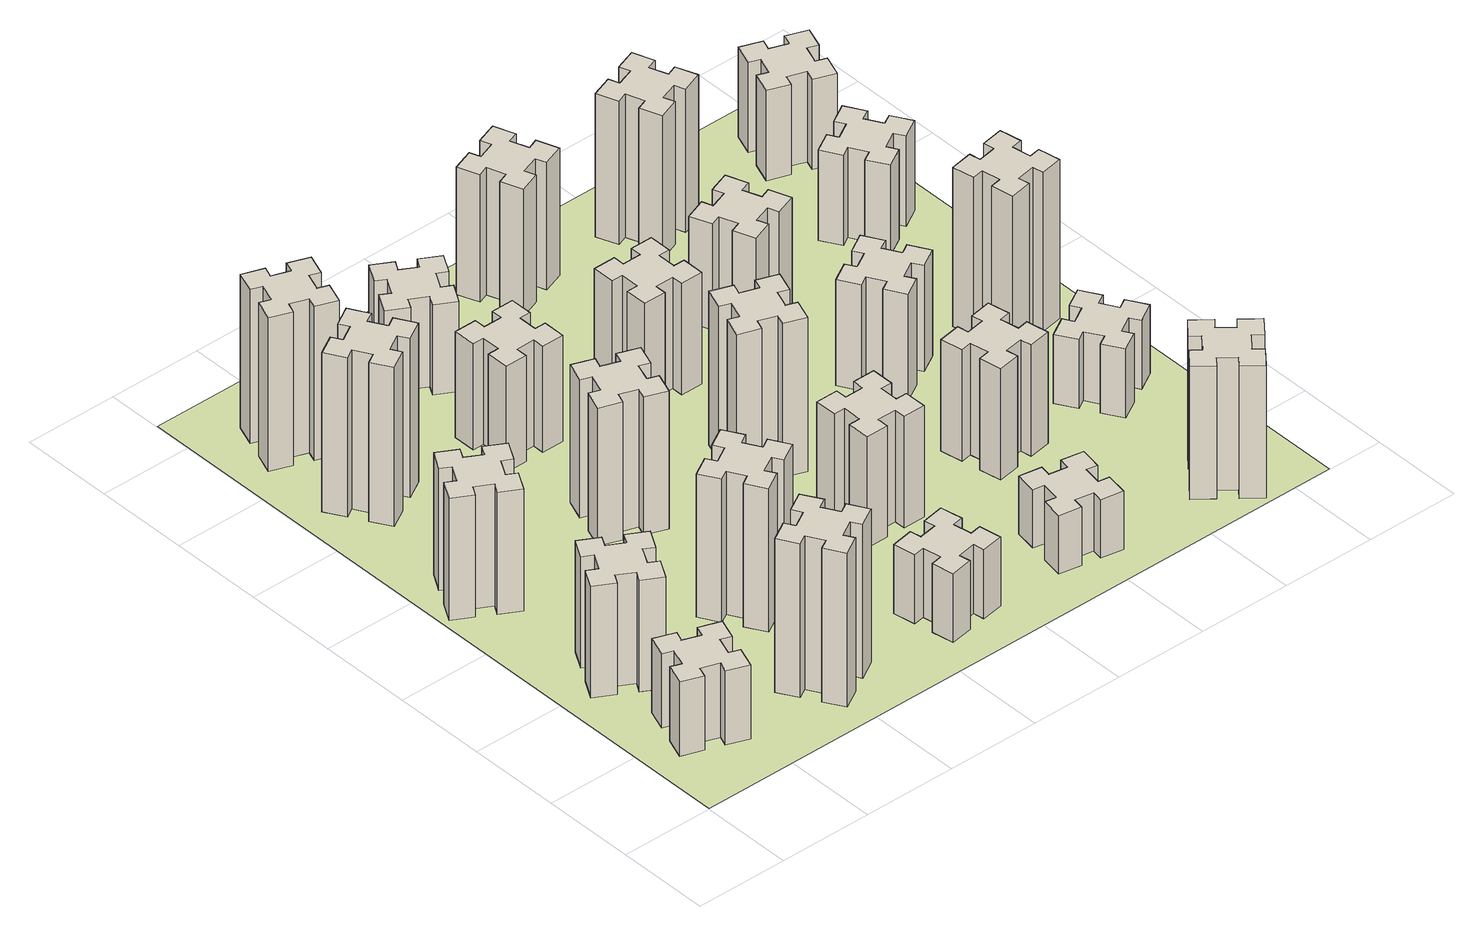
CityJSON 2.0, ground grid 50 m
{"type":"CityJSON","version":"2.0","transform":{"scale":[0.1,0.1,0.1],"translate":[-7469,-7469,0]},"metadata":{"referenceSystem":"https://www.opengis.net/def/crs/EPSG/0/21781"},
"CityObjects":{
"building1":{"type":"Building","attributes":{"class":"1000","function":"1000","usage":"1000","yearOfConstruction":2016,"roofType":"1000","measuredHeight":42,"storeysAboveGround":30,"storeysBelowGround":0},"geometry":[{"type":"Solid","lod":"1","boundaries":[[[[0,1,2,3,4,5,6,7,8,9,10,11,12,13,14,15,16,17,18,19]],[[17,16,20,21]],[[16,15,22,20]],[[15,14,23,22]],[[14,13,24,23]],[[13,12,25,24]],[[12,11,26,25]],[[11,10,27,26]],[[10,9,28,27]],[[9,8,29,28]],[[8,7,30,29]],[[7,6,31,30]],[[6,5,32,31]],[[5,4,33,32]],[[4,3,34,33]],[[3,2,35,34]],[[2,1,36,35]],[[1,0,37,36]],[[0,19,38,37]],[[19,18,39,38]],[[18,17,21,39]],[[24,25,26,27,28,29,30,31,32,33,34,35,36,37,38,39,21,20,22,23]]]]}]},
"building2":{"type":"Building","attributes":{"class":"1000","function":"1000","usage":"1000","yearOfConstruction":2016,"roofType":"1000","measuredHeight":63,"storeysAboveGround":30,"storeysBelowGround":0},"geometry":[{"type":"Solid","lod":"1","boundaries":[[[[40,41,42,43,44,45,46,47,48,49,50,51,52,53,54,55,56,57,58,59]],[[57,56,60,61]],[[56,55,62,60]],[[55,54,63,62]],[[54,53,64,63]],[[53,52,65,64]],[[52,51,66,65]],[[51,50,67,66]],[[50,49,68,67]],[[49,48,69,68]],[[48,47,70,69]],[[47,46,71,70]],[[46,45,72,71]],[[45,44,73,72]],[[44,43,74,73]],[[43,42,75,74]],[[42,41,76,75]],[[41,40,77,76]],[[40,59,78,77]],[[59,58,79,78]],[[58,57,61,79]],[[64,65,66,67,68,69,70,71,72,73,74,75,76,77,78,79,61,60,62,63]]]]}]},
"building3":{"type":"Building","attributes":{"class":"1000","function":"1000","usage":"1000","yearOfConstruction":2016,"roofType":"1000","measuredHeight":69,"storeysAboveGround":30,"storeysBelowGround":0},"geometry":[{"type":"Solid","lod":"1","boundaries":[[[[80,81,82,83,84,85,86,87,88,89,90,91,92,93,94,95,96,97,98,99]],[[97,96,100,101]],[[96,95,102,100]],[[95,94,103,102]],[[94,93,104,103]],[[93,92,105,104]],[[92,91,106,105]],[[91,90,107,106]],[[90,89,108,107]],[[89,88,109,108]],[[88,87,110,109]],[[87,86,111,110]],[[86,85,112,111]],[[85,84,113,112]],[[84,83,114,113]],[[83,82,115,114]],[[82,81,116,115]],[[81,80,117,116]],[[80,99,118,117]],[[99,98,119,118]],[[98,97,101,119]],[[104,105,106,107,108,109,110,111,112,113,114,115,116,117,118,119,101,100,102,103]]]]}]},
"building4":{"type":"Building","attributes":{"class":"1000","function":"1000","usage":"1000","yearOfConstruction":2016,"roofType":"1000","measuredHeight":87,"storeysAboveGround":30,"storeysBelowGround":0},"geometry":[{"type":"Solid","lod":"1","boundaries":[[[[120,121,122,123,124,125,126,127,128,129,130,131,132,133,134,135,136,137,138,139]],[[137,136,140,141]],[[136,135,142,140]],[[135,134,143,142]],[[134,133,144,143]],[[133,132,145,144]],[[132,131,146,145]],[[131,130,147,146]],[[130,129,148,147]],[[129,128,149,148]],[[128,127,150,149]],[[127,126,151,150]],[[126,125,152,151]],[[125,124,153,152]],[[124,123,154,153]],[[123,122,155,154]],[[122,121,156,155]],[[121,120,157,156]],[[120,139,158,157]],[[139,138,159,158]],[[138,137,141,159]],[[144,145,146,147,148,149,150,151,152,153,154,155,156,157,158,159,141,140,142,143]]]]}]},
"building5":{"type":"Building","attributes":{"class":"1000","function":"1000","usage":"1000","yearOfConstruction":2016,"roofType":"1000","measuredHeight":90,"storeysAboveGround":30,"storeysBelowGround":0},"geometry":[{"type":"Solid","lod":"1","boundaries":[[[[160,161,162,163,164,165,166,167,168,169,170,171,172,173,174,175,176,177,178,179]],[[177,176,180,181]],[[176,175,182,180]],[[175,174,183,182]],[[174,173,184,183]],[[173,172,185,184]],[[172,171,186,185]],[[171,170,187,186]],[[170,169,188,187]],[[169,168,189,188]],[[168,167,190,189]],[[167,166,191,190]],[[166,165,192,191]],[[165,164,193,192]],[[164,163,194,193]],[[163,162,195,194]],[[162,161,196,195]],[[161,160,197,196]],[[160,179,198,197]],[[179,178,199,198]],[[178,177,181,199]],[[184,185,186,187,188,189,190,191,192,193,194,195,196,197,198,199,181,180,182,183]]]]}]},
"building6":{"type":"Building","attributes":{"class":"1000","function":"1000","usage":"1000","yearOfConstruction":2016,"roofType":"1000","measuredHeight":87,"storeysAboveGround":30,"storeysBelowGround":0},"geometry":[{"type":"Solid","lod":"1","boundaries":[[[[200,201,202,203,204,205,206,207,208,209,210,211,212,213,214,215,216,217,218,219]],[[217,216,220,221]],[[216,215,222,220]],[[215,214,223,222]],[[214,213,224,223]],[[213,212,225,224]],[[212,211,226,225]],[[211,210,227,226]],[[210,209,228,227]],[[209,208,229,228]],[[208,207,230,229]],[[207,206,231,230]],[[206,205,232,231]],[[205,204,233,232]],[[204,203,234,233]],[[203,202,235,234]],[[202,201,236,235]],[[201,200,237,236]],[[200,219,238,237]],[[219,218,239,238]],[[218,217,221,239]],[[224,225,226,227,228,229,230,231,232,233,234,235,236,237,238,239,221,220,222,223]]]]}]},
"building7":{"type":"Building","attributes":{"class":"1000","function":"1000","usage":"1000","yearOfConstruction":2016,"roofType":"1000","measuredHeight":81,"storeysAboveGround":30,"storeysBelowGround":0},"geometry":[{"type":"Solid","lod":"1","boundaries":[[[[240,241,242,243,244,245,246,247,248,249,250,251,252,253,254,255,256,257,258,259]],[[257,256,260,261]],[[256,255,262,260]],[[255,254,263,262]],[[254,253,264,263]],[[253,252,265,264]],[[252,251,266,265]],[[251,250,267,266]],[[250,249,268,267]],[[249,248,269,268]],[[248,247,270,269]],[[247,246,271,270]],[[246,245,272,271]],[[245,244,273,272]],[[244,243,274,273]],[[243,242,275,274]],[[242,241,276,275]],[[241,240,277,276]],[[240,259,278,277]],[[259,258,279,278]],[[258,257,261,279]],[[264,265,266,267,268,269,270,271,272,273,274,275,276,277,278,279,261,260,262,263]]]]}]},
"building8":{"type":"Building","attributes":{"class":"1000","function":"1000","usage":"1000","yearOfConstruction":2016,"roofType":"1000","measuredHeight":78,"storeysAboveGround":30,"storeysBelowGround":0},"geometry":[{"type":"Solid","lod":"1","boundaries":[[[[280,281,282,283,284,285,286,287,288,289,290,291,292,293,294,295,296,297,298,299]],[[297,296,300,301]],[[296,295,302,300]],[[295,294,303,302]],[[294,293,304,303]],[[293,292,305,304]],[[292,291,306,305]],[[291,290,307,306]],[[290,289,308,307]],[[289,288,309,308]],[[288,287,310,309]],[[287,286,311,310]],[[286,285,312,311]],[[285,284,313,312]],[[284,283,314,313]],[[283,282,315,314]],[[282,281,316,315]],[[281,280,317,316]],[[280,299,318,317]],[[299,298,319,318]],[[298,297,301,319]],[[304,305,306,307,308,309,310,311,312,313,314,315,316,317,318,319,301,300,302,303]]]]}]},
"building9":{"type":"Building","attributes":{"class":"1000","function":"1000","usage":"1000","yearOfConstruction":2016,"roofType":"1000","measuredHeight":39,"storeysAboveGround":30,"storeysBelowGround":0},"geometry":[{"type":"Solid","lod":"1","boundaries":[[[[320,321,322,323,324,325,326,327,328,329,330,331,332,333,334,335,336,337,338,339]],[[337,336,340,341]],[[336,335,342,340]],[[335,334,343,342]],[[334,333,344,343]],[[333,332,345,344]],[[332,331,346,345]],[[331,330,347,346]],[[330,329,348,347]],[[329,328,349,348]],[[328,327,350,349]],[[327,326,351,350]],[[326,325,352,351]],[[325,324,353,352]],[[324,323,354,353]],[[323,322,355,354]],[[322,321,356,355]],[[321,320,357,356]],[[320,339,358,357]],[[339,338,359,358]],[[338,337,341,359]],[[344,345,346,347,348,349,350,351,352,353,354,355,356,357,358,359,341,340,342,343]]]]}]},
"building10":{"type":"Building","attributes":{"class":"1000","function":"1000","usage":"1000","yearOfConstruction":2016,"roofType":"1000","measuredHeight":60,"storeysAboveGround":30,"storeysBelowGround":0},"geometry":[{"type":"Solid","lod":"1","boundaries":[[[[360,361,362,363,364,365,366,367,368,369,370,371,372,373,374,375,376,377,378,379]],[[377,376,380,381]],[[376,375,382,380]],[[375,374,383,382]],[[374,373,384,383]],[[373,372,385,384]],[[372,371,386,385]],[[371,370,387,386]],[[370,369,388,387]],[[369,368,389,388]],[[368,367,390,389]],[[367,366,391,390]],[[366,365,392,391]],[[365,364,393,392]],[[364,363,394,393]],[[363,362,395,394]],[[362,361,396,395]],[[361,360,397,396]],[[360,379,398,397]],[[379,378,399,398]],[[378,377,381,399]],[[384,385,386,387,388,389,390,391,392,393,394,395,396,397,398,399,381,380,382,383]]]]}]},
"building11":{"type":"Building","attributes":{"class":"1000","function":"1000","usage":"1000","yearOfConstruction":2016,"roofType":"1000","measuredHeight":51,"storeysAboveGround":30,"storeysBelowGround":0},"geometry":[{"type":"Solid","lod":"1","boundaries":[[[[400,401,402,403,404,405,406,407,408,409,410,411,412,413,414,415,416,417,418,419]],[[417,416,420,421]],[[416,415,422,420]],[[415,414,423,422]],[[414,413,424,423]],[[413,412,425,424]],[[412,411,426,425]],[[411,410,427,426]],[[410,409,428,427]],[[409,408,429,428]],[[408,407,430,429]],[[407,406,431,430]],[[406,405,432,431]],[[405,404,433,432]],[[404,403,434,433]],[[403,402,435,434]],[[402,401,436,435]],[[401,400,437,436]],[[400,419,438,437]],[[419,418,439,438]],[[418,417,421,439]],[[424,425,426,427,428,429,430,431,432,433,434,435,436,437,438,439,421,420,422,423]]]]}]},
"building12":{"type":"Building","attributes":{"class":"1000","function":"1000","usage":"1000","yearOfConstruction":2016,"roofType":"1000","measuredHeight":63,"storeysAboveGround":30,"storeysBelowGround":0},"geometry":[{"type":"Solid","lod":"1","boundaries":[[[[440,441,442,443,444,445,446,447,448,449,450,451,452,453,454,455,456,457,458,459]],[[457,456,460,461]],[[456,455,462,460]],[[455,454,463,462]],[[454,453,464,463]],[[453,452,465,464]],[[452,451,466,465]],[[451,450,467,466]],[[450,449,468,467]],[[449,448,469,468]],[[448,447,470,469]],[[447,446,471,470]],[[446,445,472,471]],[[445,444,473,472]],[[444,443,474,473]],[[443,442,475,474]],[[442,441,476,475]],[[441,440,477,476]],[[440,459,478,477]],[[459,458,479,478]],[[458,457,461,479]],[[464,465,466,467,468,469,470,471,472,473,474,475,476,477,478,479,461,460,462,463]]]]}]},
"building13":{"type":"Building","attributes":{"class":"1000","function":"1000","usage":"1000","yearOfConstruction":2016,"roofType":"1000","measuredHeight":87,"storeysAboveGround":30,"storeysBelowGround":0},"geometry":[{"type":"Solid","lod":"1","boundaries":[[[[480,481,482,483,484,485,486,487,488,489,490,491,492,493,494,495,496,497,498,499]],[[497,496,500,501]],[[496,495,502,500]],[[495,494,503,502]],[[494,493,504,503]],[[493,492,505,504]],[[492,491,506,505]],[[491,490,507,506]],[[490,489,508,507]],[[489,488,509,508]],[[488,487,510,509]],[[487,486,511,510]],[[486,485,512,511]],[[485,484,513,512]],[[484,483,514,513]],[[483,482,515,514]],[[482,481,516,515]],[[481,480,517,516]],[[480,499,518,517]],[[499,498,519,518]],[[498,497,501,519]],[[504,505,506,507,508,509,510,511,512,513,514,515,516,517,518,519,501,500,502,503]]]]}]},
"building14":{"type":"Building","attributes":{"class":"1000","function":"1000","usage":"1000","yearOfConstruction":2016,"roofType":"1000","measuredHeight":63,"storeysAboveGround":30,"storeysBelowGround":0},"geometry":[{"type":"Solid","lod":"1","boundaries":[[[[520,521,522,523,524,525,526,527,528,529,530,531,532,533,534,535,536,537,538,539]],[[537,536,540,541]],[[536,535,542,540]],[[535,534,543,542]],[[534,533,544,543]],[[533,532,545,544]],[[532,531,546,545]],[[531,530,547,546]],[[530,529,548,547]],[[529,528,549,548]],[[528,527,550,549]],[[527,526,551,550]],[[526,525,552,551]],[[525,524,553,552]],[[524,523,554,553]],[[523,522,555,554]],[[522,521,556,555]],[[521,520,557,556]],[[520,539,558,557]],[[539,538,559,558]],[[538,537,541,559]],[[544,545,546,547,548,549,550,551,552,553,554,555,556,557,558,559,541,540,542,543]]]]}]},
"building15":{"type":"Building","attributes":{"class":"1000","function":"1000","usage":"1000","yearOfConstruction":2016,"roofType":"1000","measuredHeight":33,"storeysAboveGround":30,"storeysBelowGround":0},"geometry":[{"type":"Solid","lod":"1","boundaries":[[[[560,561,562,563,564,565,566,567,568,569,570,571,572,573,574,575,576,577,578,579]],[[577,576,580,581]],[[576,575,582,580]],[[575,574,583,582]],[[574,573,584,583]],[[573,572,585,584]],[[572,571,586,585]],[[571,570,587,586]],[[570,569,588,587]],[[569,568,589,588]],[[568,567,590,589]],[[567,566,591,590]],[[566,565,592,591]],[[565,564,593,592]],[[564,563,594,593]],[[563,562,595,594]],[[562,561,596,595]],[[561,560,597,596]],[[560,579,598,597]],[[579,578,599,598]],[[578,577,581,599]],[[584,585,586,587,588,589,590,591,592,593,594,595,596,597,598,599,581,580,582,583]]]]}]},
"building16":{"type":"Building","attributes":{"class":"1000","function":"1000","usage":"1000","yearOfConstruction":2016,"roofType":"1000","measuredHeight":72,"storeysAboveGround":30,"storeysBelowGround":0},"geometry":[{"type":"Solid","lod":"1","boundaries":[[[[600,601,602,603,604,605,606,607,608,609,610,611,612,613,614,615,616,617,618,619]],[[617,616,620,621]],[[616,615,622,620]],[[615,614,623,622]],[[614,613,624,623]],[[613,612,625,624]],[[612,611,626,625]],[[611,610,627,626]],[[610,609,628,627]],[[609,608,629,628]],[[608,607,630,629]],[[607,606,631,630]],[[606,605,632,631]],[[605,604,633,632]],[[604,603,634,633]],[[603,602,635,634]],[[602,601,636,635]],[[601,600,637,636]],[[600,619,638,637]],[[619,618,639,638]],[[618,617,621,639]],[[624,625,626,627,628,629,630,631,632,633,634,635,636,637,638,639,621,620,622,623]]]]}]},
"building17":{"type":"Building","attributes":{"class":"1000","function":"1000","usage":"1000","yearOfConstruction":2016,"roofType":"1000","measuredHeight":63,"storeysAboveGround":30,"storeysBelowGround":0},"geometry":[{"type":"Solid","lod":"1","boundaries":[[[[640,641,642,643,644,645,646,647,648,649,650,651,652,653,654,655,656,657,658,659]],[[657,656,660,661]],[[656,655,662,660]],[[655,654,663,662]],[[654,653,664,663]],[[653,652,665,664]],[[652,651,666,665]],[[651,650,667,666]],[[650,649,668,667]],[[649,648,669,668]],[[648,647,670,669]],[[647,646,671,670]],[[646,645,672,671]],[[645,644,673,672]],[[644,643,674,673]],[[643,642,675,674]],[[642,641,676,675]],[[641,640,677,676]],[[640,659,678,677]],[[659,658,679,678]],[[658,657,661,679]],[[664,665,666,667,668,669,670,671,672,673,674,675,676,677,678,679,661,660,662,663]]]]}]},
"building18":{"type":"Building","attributes":{"class":"1000","function":"1000","usage":"1000","yearOfConstruction":2016,"roofType":"1000","measuredHeight":60,"storeysAboveGround":30,"storeysBelowGround":0},"geometry":[{"type":"Solid","lod":"1","boundaries":[[[[680,681,682,683,684,685,686,687,688,689,690,691,692,693,694,695,696,697,698,699]],[[697,696,700,701]],[[696,695,702,700]],[[695,694,703,702]],[[694,693,704,703]],[[693,692,705,704]],[[692,691,706,705]],[[691,690,707,706]],[[690,689,708,707]],[[689,688,709,708]],[[688,687,710,709]],[[687,686,711,710]],[[686,685,712,711]],[[685,684,713,712]],[[684,683,714,713]],[[683,682,715,714]],[[682,681,716,715]],[[681,680,717,716]],[[680,699,718,717]],[[699,698,719,718]],[[698,697,701,719]],[[704,705,706,707,708,709,710,711,712,713,714,715,716,717,718,719,701,700,702,703]]]]}]},
"building19":{"type":"Building","attributes":{"class":"1000","function":"1000","usage":"1000","yearOfConstruction":2016,"roofType":"1000","measuredHeight":60,"storeysAboveGround":30,"storeysBelowGround":0},"geometry":[{"type":"Solid","lod":"1","boundaries":[[[[720,721,722,723,724,725,726,727,728,729,730,731,732,733,734,735,736,737,738,739]],[[737,736,740,741]],[[736,735,742,740]],[[735,734,743,742]],[[734,733,744,743]],[[733,732,745,744]],[[732,731,746,745]],[[731,730,747,746]],[[730,729,748,747]],[[729,728,749,748]],[[728,727,750,749]],[[727,726,751,750]],[[726,725,752,751]],[[725,724,753,752]],[[724,723,754,753]],[[723,722,755,754]],[[722,721,756,755]],[[721,720,757,756]],[[720,739,758,757]],[[739,738,759,758]],[[738,737,741,759]],[[744,745,746,747,748,749,750,751,752,753,754,755,756,757,758,759,741,740,742,743]]]]}]},
"building20":{"type":"Building","attributes":{"class":"1000","function":"1000","usage":"1000","yearOfConstruction":2016,"roofType":"1000","measuredHeight":75,"storeysAboveGround":30,"storeysBelowGround":0},"geometry":[{"type":"Solid","lod":"1","boundaries":[[[[760,761,762,763,764,765,766,767,768,769,770,771,772,773,774,775,776,777,778,779]],[[777,776,780,781]],[[776,775,782,780]],[[775,774,783,782]],[[774,773,784,783]],[[773,772,785,784]],[[772,771,786,785]],[[771,770,787,786]],[[770,769,788,787]],[[769,768,789,788]],[[768,767,790,789]],[[767,766,791,790]],[[766,765,792,791]],[[765,764,793,792]],[[764,763,794,793]],[[763,762,795,794]],[[762,761,796,795]],[[761,760,797,796]],[[760,779,798,797]],[[779,778,799,798]],[[778,777,781,799]],[[784,785,786,787,788,789,790,791,792,793,794,795,796,797,798,799,781,780,782,783]]]]}]},
"building21":{"type":"Building","attributes":{"class":"1000","function":"1000","usage":"1000","yearOfConstruction":2016,"roofType":"1000","measuredHeight":81,"storeysAboveGround":30,"storeysBelowGround":0},"geometry":[{"type":"Solid","lod":"1","boundaries":[[[[800,801,802,803,804,805,806,807,808,809,810,811,812,813,814,815,816,817,818,819]],[[817,816,820,821]],[[816,815,822,820]],[[815,814,823,822]],[[814,813,824,823]],[[813,812,825,824]],[[812,811,826,825]],[[811,810,827,826]],[[810,809,828,827]],[[809,808,829,828]],[[808,807,830,829]],[[807,806,831,830]],[[806,805,832,831]],[[805,804,833,832]],[[804,803,834,833]],[[803,802,835,834]],[[802,801,836,835]],[[801,800,837,836]],[[800,819,838,837]],[[819,818,839,838]],[[818,817,821,839]],[[824,825,826,827,828,829,830,831,832,833,834,835,836,837,838,839,821,820,822,823]]]]}]},
"building22":{"type":"Building","attributes":{"class":"1000","function":"1000","usage":"1000","yearOfConstruction":2016,"roofType":"1000","measuredHeight":39,"storeysAboveGround":30,"storeysBelowGround":0},"geometry":[{"type":"Solid","lod":"1","boundaries":[[[[840,841,842,843,844,845,846,847,848,849,850,851,852,853,854,855,856,857,858,859]],[[857,856,860,861]],[[856,855,862,860]],[[855,854,863,862]],[[854,853,864,863]],[[853,852,865,864]],[[852,851,866,865]],[[851,850,867,866]],[[850,849,868,867]],[[849,848,869,868]],[[848,847,870,869]],[[847,846,871,870]],[[846,845,872,871]],[[845,844,873,872]],[[844,843,874,873]],[[843,842,875,874]],[[842,841,876,875]],[[841,840,877,876]],[[840,859,878,877]],[[859,858,879,878]],[[858,857,861,879]],[[864,865,866,867,868,869,870,871,872,873,874,875,876,877,878,879,861,860,862,863]]]]}]},
"building23":{"type":"Building","attributes":{"class":"1000","function":"1000","usage":"1000","yearOfConstruction":2016,"roofType":"1000","measuredHeight":90,"storeysAboveGround":30,"storeysBelowGround":0},"geometry":[{"type":"Solid","lod":"1","boundaries":[[[[880,881,882,883,884,885,886,887,888,889,890,891,892,893,894,895,896,897,898,899]],[[897,896,900,901]],[[896,895,902,900]],[[895,894,903,902]],[[894,893,904,903]],[[893,892,905,904]],[[892,891,906,905]],[[891,890,907,906]],[[890,889,908,907]],[[889,888,909,908]],[[888,887,910,909]],[[887,886,911,910]],[[886,885,912,911]],[[885,884,913,912]],[[884,883,914,913]],[[883,882,915,914]],[[882,881,916,915]],[[881,880,917,916]],[[880,899,918,917]],[[899,898,919,918]],[[898,897,901,919]],[[904,905,906,907,908,909,910,911,912,913,914,915,916,917,918,919,901,900,902,903]]]]}]},
"building24":{"type":"Building","attributes":{"class":"1000","function":"1000","usage":"1000","yearOfConstruction":2016,"roofType":"1000","measuredHeight":51,"storeysAboveGround":30,"storeysBelowGround":0},"geometry":[{"type":"Solid","lod":"1","boundaries":[[[[920,921,922,923,924,925,926,927,928,929,930,931,932,933,934,935,936,937,938,939]],[[937,936,940,941]],[[936,935,942,940]],[[935,934,943,942]],[[934,933,944,943]],[[933,932,945,944]],[[932,931,946,945]],[[931,930,947,946]],[[930,929,948,947]],[[929,928,949,948]],[[928,927,950,949]],[[927,926,951,950]],[[926,925,952,951]],[[925,924,953,952]],[[924,923,954,953]],[[923,922,955,954]],[[922,921,956,955]],[[921,920,957,956]],[[920,939,958,957]],[[939,938,959,958]],[[938,937,941,959]],[[944,945,946,947,948,949,950,951,952,953,954,955,956,957,958,959,941,940,942,943]]]]}]},
"building25":{"type":"Building","attributes":{"class":"1000","function":"1000","usage":"1000","yearOfConstruction":2016,"roofType":"1000","measuredHeight":51,"storeysAboveGround":30,"storeysBelowGround":0},"geometry":[{"type":"Solid","lod":"1","boundaries":[[[[960,961,962,963,964,965,966,967,968,969,970,971,972,973,974,975,976,977,978,979]],[[977,976,980,981]],[[976,975,982,980]],[[975,974,983,982]],[[974,973,984,983]],[[973,972,985,984]],[[972,971,986,985]],[[971,970,987,986]],[[970,969,988,987]],[[969,968,989,988]],[[968,967,990,989]],[[967,966,991,990]],[[966,965,992,991]],[[965,964,993,992]],[[964,963,994,993]],[[963,962,995,994]],[[962,961,996,995]],[[961,960,997,996]],[[960,979,998,997]],[[979,978,999,998]],[[978,977,981,999]],[[984,985,986,987,988,989,990,991,992,993,994,995,996,997,998,999,981,980,982,983]]]]}]},
"landuse1":{"type":"LandUse","attributes":{"name":"plot1","function":"1010"},"geometry":[{"type":"MultiSurface","lod":"1","boundaries":[[[1000,1001,1002,1003]]]}]}
},
"vertices":[
[462,391,0],[496,485,0],[552,464,0],[593,577,0],[480,618,0],[460,562,0],[366,596,0],[387,652,0],[274,693,0],[233,580,0],[289,560,0],[255,466,0],[199,487,0],[157,374,0],[270,333,0],[291,389,0],[385,355,0],[364,299,0],[477,257,0],[518,370,0],[385,355,420],[364,299,420],[291,389,420],[270,333,420],[157,374,420],[199,487,420],[255,466,420],[289,560,420],[233,580,420],[274,693,420],[387,652,420],[366,596,420],[460,562,420],[480,618,420],[593,577,420],[552,464,420],[496,485,420],[462,391,420],[518,370,420],[477,257,420],
[446,917,0],[496,1004,0],[548,974,0],[608,1078,0],[504,1138,0],[474,1086,0],[387,1136,0],[417,1188,0],[313,1248,0],[253,1144,0],[305,1114,0],[255,1027,0],[203,1057,0],[143,953,0],[247,893,0],[277,945,0],[364,895,0],[334,843,0],[438,783,0],[498,887,0],[364,895,630],[334,843,630],[277,945,630],[247,893,630],[143,953,630],[203,1057,630],[255,1027,630],[305,1114,630],[253,1144,630],[313,1248,630],[417,1188,630],[387,1136,630],[474,1086,630],[504,1138,630],[608,1078,630],[548,974,630],[496,1004,630],[446,917,630],[498,887,630],[438,783,630],
[374,1926,0],[287,1976,0],[317,2028,0],[213,2088,0],[153,1984,0],[205,1954,0],[155,1867,0],[103,1897,0],[43,1793,0],[147,1733,0],[177,1785,0],[264,1735,0],[234,1683,0],[338,1623,0],[398,1727,0],[346,1757,0],[396,1844,0],[448,1814,0],[508,1918,0],[404,1978,0],[396,1844,690],[448,1814,690],[346,1757,690],[398,1727,690],[338,1623,690],[234,1683,690],[264,1735,690],[177,1785,690],[147,1733,690],[43,1793,690],[103,1897,690],[155,1867,690],[205,1954,690],[153,1984,690],[213,2088,690],[317,2028,690],[287,1976,690],[374,1926,690],[404,1978,690],[508,1918,690],
[1004,496,0],[917,446,0],[887,498,0],[783,438,0],[843,334,0],[895,364,0],[945,277,0],[893,247,0],[953,143,0],[1057,203,0],[1027,255,0],[1114,305,0],[1144,253,0],[1248,313,0],[1188,417,0],[1136,387,0],[1086,474,0],[1138,504,0],[1078,608,0],[974,548,0],[1086,474,870],[1138,504,870],[1136,387,870],[1188,417,870],[1248,313,870],[1144,253,870],[1114,305,870],[1027,255,870],[1057,203,870],[953,143,870],[893,247,870],[945,277,870],[895,364,870],[843,334,870],[783,438,870],[887,498,870],[917,446,870],[1004,496,870],[974,548,870],[1078,608,870],
[387,2575,0],[474,2625,0],[504,2573,0],[608,2633,0],[548,2737,0],[496,2707,0],[446,2794,0],[498,2824,0],[438,2928,0],[334,2868,0],[364,2816,0],[277,2766,0],[247,2818,0],[143,2758,0],[203,2654,0],[255,2684,0],[305,2597,0],[253,2567,0],[313,2463,0],[417,2523,0],[305,2597,900],[253,2567,900],[255,2684,900],[203,2654,900],[143,2758,900],[247,2818,900],[277,2766,900],[364,2816,900],[334,2868,900],[438,2928,900],[498,2824,900],[446,2794,900],[496,2707,900],[548,2737,900],[608,2633,900],[504,2573,900],[474,2625,900],[387,2575,900],[417,2523,900],[313,2463,900],
[462,3151,0],[496,3245,0],[552,3224,0],[593,3337,0],[480,3378,0],[460,3322,0],[366,3356,0],[387,3412,0],[274,3453,0],[233,3340,0],[289,3320,0],[255,3226,0],[199,3247,0],[157,3134,0],[270,3093,0],[291,3149,0],[385,3115,0],[364,3059,0],[477,3017,0],[518,3130,0],[385,3115,870],[364,3059,870],[291,3149,870],[270,3093,870],[157,3134,870],[199,3247,870],[255,3226,870],[289,3320,870],[233,3340,870],[274,3453,870],[387,3412,870],[366,3356,870],[460,3322,870],[480,3378,870],[593,3337,870],[552,3224,870],[496,3245,870],[462,3151,870],[518,3130,870],[477,3017,870],
[995,1004,0],[1045,917,0],[993,887,0],[1053,783,0],[1157,843,0],[1127,895,0],[1214,945,0],[1244,893,0],[1348,953,0],[1288,1057,0],[1236,1027,0],[1186,1114,0],[1238,1144,0],[1178,1248,0],[1074,1188,0],[1104,1136,0],[1017,1086,0],[987,1138,0],[883,1078,0],[943,974,0],[1017,1086,810],[987,1138,810],[1104,1136,810],[1074,1188,810],[1178,1248,810],[1238,1144,810],[1186,1114,810],[1236,1027,810],[1288,1057,810],[1348,953,810],[1244,893,810],[1214,945,810],[1127,895,810],[1157,843,810],[1053,783,810],[993,887,810],[1045,917,810],[995,1004,810],[943,974,810],[883,1078,810],
[1031,1769,0],[1125,1735,0],[1104,1679,0],[1217,1637,0],[1258,1750,0],[1202,1771,0],[1236,1865,0],[1292,1844,0],[1333,1957,0],[1220,1998,0],[1200,1942,0],[1106,1976,0],[1127,2032,0],[1014,2073,0],[973,1960,0],[1029,1940,0],[995,1846,0],[939,1867,0],[897,1754,0],[1010,1713,0],[995,1846,780],[939,1867,780],[1029,1940,780],[973,1960,780],[1014,2073,780],[1127,2032,780],[1106,1976,780],[1200,1942,780],[1220,1998,780],[1333,1957,780],[1292,1844,780],[1236,1865,780],[1202,1771,780],[1258,1750,780],[1217,1637,780],[1104,1679,780],[1125,1735,780],[1031,1769,780],[1010,1713,780],[897,1754,780],
[1638,405,0],[1656,307,0],[1597,297,0],[1617,178,0],[1736,199,0],[1725,258,0],[1824,276,0],[1834,217,0],[1952,237,0],[1931,356,0],[1872,345,0],[1855,444,0],[1914,454,0],[1893,572,0],[1775,551,0],[1785,492,0],[1687,475,0],[1677,534,0],[1558,513,0],[1579,395,0],[1687,475,390],[1677,534,390],[1785,492,390],[1775,551,390],[1893,572,390],[1914,454,390],[1855,444,390],[1872,345,390],[1931,356,390],[1952,237,390],[1834,217,390],[1824,276,390],[1725,258,390],[1736,199,390],[1617,178,390],[1597,297,390],[1656,307,390],[1638,405,390],[1579,395,390],[1558,513,390],
[1005,2645,0],[1005,2545,0],[945,2545,0],[945,2425,0],[1065,2425,0],[1065,2485,0],[1165,2485,0],[1165,2425,0],[1285,2425,0],[1285,2545,0],[1225,2545,0],[1225,2645,0],[1285,2645,0],[1285,2765,0],[1165,2765,0],[1165,2705,0],[1065,2705,0],[1065,2765,0],[945,2765,0],[945,2645,0],[1065,2705,600],[1065,2765,600],[1165,2705,600],[1165,2765,600],[1285,2765,600],[1285,2645,600],[1225,2645,600],[1225,2545,600],[1285,2545,600],[1285,2425,600],[1165,2425,600],[1165,2485,600],[1065,2485,600],[1065,2425,600],[945,2425,600],[945,2545,600],[1005,2545,600],[1005,2645,600],[945,2645,600],[945,2765,600],
[1214,3306,0],[1127,3356,0],[1157,3408,0],[1053,3468,0],[993,3364,0],[1045,3334,0],[995,3247,0],[943,3277,0],[883,3173,0],[987,3113,0],[1017,3165,0],[1104,3115,0],[1074,3063,0],[1178,3003,0],[1238,3107,0],[1186,3137,0],[1236,3224,0],[1288,3194,0],[1348,3298,0],[1244,3358,0],[1236,3224,510],[1288,3194,510],[1186,3137,510],[1238,3107,510],[1178,3003,510],[1074,3063,510],[1104,3115,510],[1017,3165,510],[987,3113,510],[883,3173,510],[943,3277,510],[995,3247,510],[1045,3334,510],[993,3364,510],[1053,3468,510],[1157,3408,510],[1127,3356,510],[1214,3306,510],[1244,3358,510],[1348,3298,510],
[1845,1165,0],[1845,1065,0],[1785,1065,0],[1785,945,0],[1905,945,0],[1905,1005,0],[2005,1005,0],[2005,945,0],[2125,945,0],[2125,1065,0],[2065,1065,0],[2065,1165,0],[2125,1165,0],[2125,1285,0],[2005,1285,0],[2005,1225,0],[1905,1225,0],[1905,1285,0],[1785,1285,0],[1785,1165,0],[1905,1225,630],[1905,1285,630],[2005,1225,630],[2005,1285,630],[2125,1285,630],[2125,1165,630],[2065,1165,630],[2065,1065,630],[2125,1065,630],[2125,945,630],[2005,945,630],[2005,1005,630],[1905,1005,630],[1905,945,630],[1785,945,630],[1785,1065,630],[1845,1065,630],[1845,1165,630],[1785,1165,630],[1785,1285,630],
[1771,1669,0],[1865,1635,0],[1844,1579,0],[1957,1537,0],[1998,1650,0],[1942,1671,0],[1976,1765,0],[2032,1744,0],[2073,1857,0],[1960,1898,0],[1940,1842,0],[1846,1876,0],[1867,1932,0],[1754,1973,0],[1713,1860,0],[1769,1840,0],[1735,1746,0],[1679,1767,0],[1637,1654,0],[1750,1613,0],[1735,1746,870],[1679,1767,870],[1769,1840,870],[1713,1860,870],[1754,1973,870],[1867,1932,870],[1846,1876,870],[1940,1842,870],[1960,1898,870],[2073,1857,870],[2032,1744,870],[1976,1765,870],[1942,1671,870],[1998,1650,870],[1957,1537,870],[1844,1579,870],[1865,1635,870],[1771,1669,870],[1750,1613,870],[1637,1654,870],
[1905,2605,0],[1805,2605,0],[1805,2665,0],[1685,2665,0],[1685,2545,0],[1745,2545,0],[1745,2445,0],[1685,2445,0],[1685,2325,0],[1805,2325,0],[1805,2385,0],[1905,2385,0],[1905,2325,0],[2025,2325,0],[2025,2445,0],[1965,2445,0],[1965,2545,0],[2025,2545,0],[2025,2665,0],[1905,2665,0],[1965,2545,630],[2025,2545,630],[1965,2445,630],[2025,2445,630],[2025,2325,630],[1905,2325,630],[1905,2385,630],[1805,2385,630],[1805,2325,630],[1685,2325,630],[1685,2445,630],[1745,2445,630],[1745,2545,630],[1685,2545,630],[1685,2665,630],[1805,2665,630],[1805,2605,630],[1905,2605,630],[1905,2665,630],[2025,2665,630],
[2396,444,0],[2378,345,0],[2319,356,0],[2298,237,0],[2417,217,0],[2427,276,0],[2525,258,0],[2515,199,0],[2633,178,0],[2654,297,0],[2595,307,0],[2612,405,0],[2671,395,0],[2692,513,0],[2574,534,0],[2564,475,0],[2465,492,0],[2476,551,0],[2357,572,0],[2337,454,0],[2465,492,330],[2476,551,330],[2564,475,330],[2574,534,330],[2692,513,330],[2671,395,330],[2612,405,330],[2595,307,330],[2654,297,330],[2633,178,330],[2515,199,330],[2525,258,330],[2427,276,330],[2417,217,330],[2298,237,330],[2319,356,330],[2378,345,330],[2396,444,330],[2337,454,330],[2357,572,330],
[1865,3556,0],[1771,3522,0],[1750,3578,0],[1637,3537,0],[1679,3424,0],[1735,3445,0],[1769,3351,0],[1713,3330,0],[1754,3217,0],[1867,3259,0],[1846,3315,0],[1940,3349,0],[1960,3293,0],[2073,3334,0],[2032,3447,0],[1976,3426,0],[1942,3520,0],[1998,3540,0],[1957,3653,0],[1844,3612,0],[1942,3520,720],[1998,3540,720],[1976,3426,720],[2032,3447,720],[2073,3334,720],[1960,3293,720],[1940,3349,720],[1846,3315,720],[1867,3259,720],[1754,3217,720],[1713,3330,720],[1769,3351,720],[1735,3445,720],[1679,3424,720],[1637,3537,720],[1750,3578,720],[1771,3522,720],[1865,3556,720],[1844,3612,720],[1957,3653,720],
[2665,998,0],[2764,1016,0],[2774,957,0],[2892,977,0],[2871,1096,0],[2812,1085,0],[2795,1184,0],[2854,1194,0],[2833,1312,0],[2715,1291,0],[2725,1232,0],[2627,1215,0],[2617,1274,0],[2498,1253,0],[2519,1135,0],[2578,1145,0],[2596,1047,0],[2537,1037,0],[2557,918,0],[2676,939,0],[2596,1047,630],[2537,1037,630],[2578,1145,630],[2519,1135,630],[2498,1253,630],[2617,1274,630],[2627,1215,630],[2725,1232,630],[2715,1291,630],[2833,1312,630],[2854,1194,630],[2795,1184,630],[2812,1085,630],[2871,1096,630],[2892,977,630],[2774,957,630],[2764,1016,630],[2665,998,630],[2676,939,630],[2557,918,630],
[2816,1867,0],[2766,1954,0],[2818,1984,0],[2758,2088,0],[2654,2028,0],[2684,1976,0],[2597,1926,0],[2567,1978,0],[2463,1918,0],[2523,1814,0],[2575,1844,0],[2625,1757,0],[2573,1727,0],[2633,1623,0],[2737,1683,0],[2707,1735,0],[2794,1785,0],[2824,1733,0],[2928,1793,0],[2868,1897,0],[2794,1785,600],[2824,1733,600],[2707,1735,600],[2737,1683,600],[2633,1623,600],[2573,1727,600],[2625,1757,600],[2575,1844,600],[2523,1814,600],[2463,1918,600],[2567,1978,600],[2597,1926,600],[2684,1976,600],[2654,2028,600],[2758,2088,600],[2818,1984,600],[2766,1954,600],[2816,1867,600],[2868,1897,600],[2928,1793,600],
[2616,2586,0],[2582,2680,0],[2638,2700,0],[2597,2813,0],[2484,2772,0],[2505,2716,0],[2411,2682,0],[2390,2738,0],[2277,2697,0],[2319,2584,0],[2375,2605,0],[2409,2511,0],[2353,2490,0],[2394,2377,0],[2507,2419,0],[2486,2475,0],[2580,2509,0],[2600,2453,0],[2713,2494,0],[2672,2607,0],[2580,2509,600],[2600,2453,600],[2486,2475,600],[2507,2419,600],[2394,2377,600],[2353,2490,600],[2409,2511,600],[2375,2605,600],[2319,2584,600],[2277,2697,600],[2390,2738,600],[2411,2682,600],[2505,2716,600],[2484,2772,600],[2597,2813,600],[2638,2700,600],[2582,2680,600],[2616,2586,600],[2672,2607,600],[2713,2494,600],
[3444,327,0],[3368,392,0],[3406,438,0],[3314,515,0],[3237,423,0],[3283,384,0],[3219,308,0],[3173,346,0],[3096,254,0],[3188,177,0],[3226,223,0],[3303,159,0],[3264,113,0],[3356,36,0],[3433,128,0],[3387,166,0],[3452,243,0],[3498,204,0],[3575,296,0],[3483,373,0],[3452,243,750],[3498,204,750],[3387,166,750],[3433,128,750],[3356,36,750],[3264,113,750],[3303,159,750],[3226,223,750],[3188,177,750],[3096,254,750],[3173,346,750],[3219,308,750],[3283,384,750],[3237,423,750],[3314,515,750],[3406,438,750],[3368,392,750],[3444,327,750],[3483,373,750],[3575,296,750],
[2605,3456,0],[2511,3422,0],[2490,3478,0],[2377,3437,0],[2419,3324,0],[2475,3345,0],[2509,3251,0],[2453,3230,0],[2494,3117,0],[2607,3159,0],[2586,3215,0],[2680,3249,0],[2700,3193,0],[2813,3234,0],[2772,3347,0],[2716,3326,0],[2682,3420,0],[2738,3440,0],[2697,3553,0],[2584,3512,0],[2682,3420,810],[2738,3440,810],[2716,3326,810],[2772,3347,810],[2813,3234,810],[2700,3193,810],[2680,3249,810],[2586,3215,810],[2607,3159,810],[2494,3117,810],[2453,3230,810],[2509,3251,810],[2475,3345,810],[2419,3324,810],[2377,3437,810],[2490,3478,810],[2511,3422,810],[2605,3456,810],[2584,3512,810],[2697,3553,810],
[3456,1127,0],[3406,1214,0],[3458,1244,0],[3398,1348,0],[3294,1288,0],[3324,1236,0],[3237,1186,0],[3207,1238,0],[3103,1178,0],[3163,1074,0],[3215,1104,0],[3265,1017,0],[3213,987,0],[3273,883,0],[3377,943,0],[3347,995,0],[3434,1045,0],[3464,993,0],[3568,1053,0],[3508,1157,0],[3434,1045,390],[3464,993,390],[3347,995,390],[3377,943,390],[3273,883,390],[3213,987,390],[3265,1017,390],[3215,1104,390],[3163,1074,390],[3103,1178,390],[3207,1238,390],[3237,1186,390],[3324,1236,390],[3294,1288,390],[3398,1348,390],[3458,1244,390],[3406,1214,390],[3456,1127,390],[3508,1157,390],[3568,1053,390],
[3365,1872,0],[3267,1855,0],[3257,1914,0],[3138,1893,0],[3159,1775,0],[3218,1785,0],[3236,1687,0],[3177,1677,0],[3197,1558,0],[3316,1579,0],[3305,1638,0],[3404,1656,0],[3414,1597,0],[3532,1617,0],[3511,1736,0],[3452,1725,0],[3435,1824,0],[3494,1834,0],[3473,1952,0],[3355,1931,0],[3435,1824,900],[3494,1834,900],[3452,1725,900],[3511,1736,900],[3532,1617,900],[3414,1597,900],[3404,1656,900],[3305,1638,900],[3316,1579,900],[3197,1558,900],[3177,1677,900],[3236,1687,900],[3218,1785,900],[3159,1775,900],[3138,1893,900],[3257,1914,900],[3267,1855,900],[3365,1872,900],[3355,1931,900],[3473,1952,900],
[3456,2707,0],[3406,2794,0],[3458,2824,0],[3398,2928,0],[3294,2868,0],[3324,2816,0],[3237,2766,0],[3207,2818,0],[3103,2758,0],[3163,2654,0],[3215,2684,0],[3265,2597,0],[3213,2567,0],[3273,2463,0],[3377,2523,0],[3347,2575,0],[3434,2625,0],[3464,2573,0],[3568,2633,0],[3508,2737,0],[3434,2625,510],[3464,2573,510],[3347,2575,510],[3377,2523,510],[3273,2463,510],[3213,2567,510],[3265,2597,510],[3215,2684,510],[3163,2654,510],[3103,2758,510],[3207,2818,510],[3237,2766,510],[3324,2816,510],[3294,2868,510],[3398,2928,510],[3458,2824,510],[3406,2794,510],[3456,2707,510],[3508,2737,510],[3568,2633,510],
[3349,3420,0],[3315,3326,0],[3259,3347,0],[3217,3234,0],[3330,3193,0],[3351,3249,0],[3445,3215,0],[3424,3159,0],[3537,3117,0],[3578,3230,0],[3522,3251,0],[3556,3345,0],[3612,3324,0],[3653,3437,0],[3540,3478,0],[3520,3422,0],[3426,3456,0],[3447,3512,0],[3334,3553,0],[3293,3440,0],[3426,3456,510],[3447,3512,510],[3520,3422,510],[3540,3478,510],[3653,3437,510],[3612,3324,510],[3556,3345,510],[3522,3251,510],[3578,3230,510],[3537,3117,510],[3424,3159,510],[3445,3215,510],[3351,3249,510],[3330,3193,510],[3217,3234,510],[3259,3347,510],[3315,3326,510],[3349,3420,510],[3293,3440,510],[3334,3553,510],
[5,3705,0],[3705,3705,0],[3705,5,0],[5,5,0]
]}
